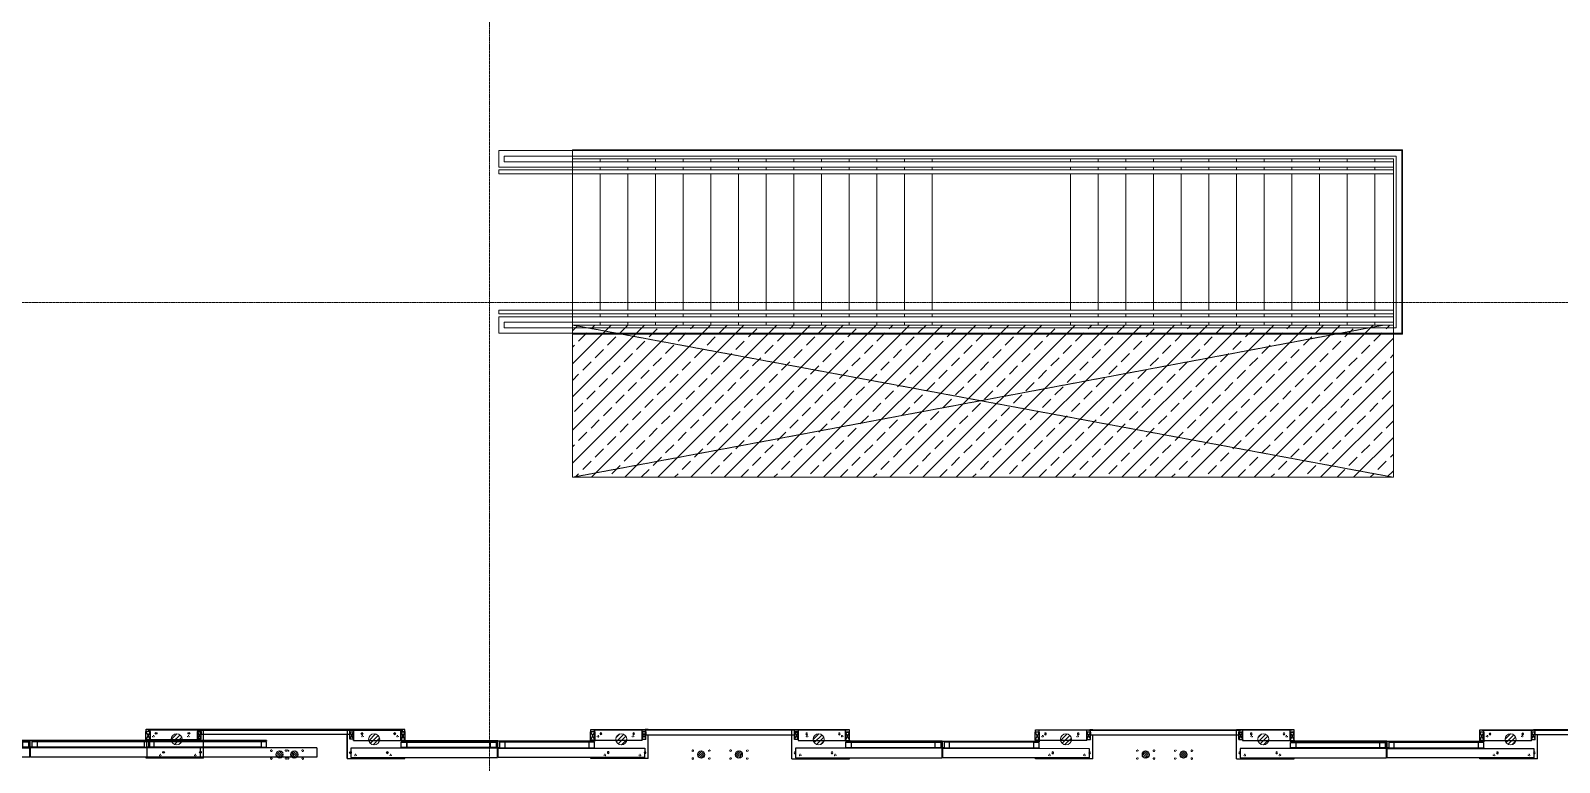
# Model space of a CAD drawing. Header units: millimetres. Extents: x -200069 to 184689, y -19972 to 101699.
# Drawn here: x -57475 to -40900, y -4985 to 2946 of the extents above; entities that cross this region are included whole.
import ezdxf

# ---------------------------------------------------------------- set-up
doc = ezdxf.new("R2010")
doc.units = ezdxf.units.MM
for name, pattern in [('CENTER', [50.8, 31.75, -6.35, 6.35, -6.35]), ('HIDDEN', [0.2, 0.1, -0.1]), ('X-45-STST-GRID$0$Grid Line', [9.5, 5, -1.5, 1.5, -1.5]), ('X-45-STST-PL-PF$0$X-STST-45011-PL-PF$0$HIDDEN', [9.525, 6.35, -3.175])]:
    doc.linetypes.add(name, pattern=pattern)
doc.layers.get('Defpoints').update_dxf_attribs({"color": 6})
for name, color, linetype in [('AHM2_MODULE', 2, 'Continuous'), ('AHM_ANCRAGE', 7, 'Continuous'), ('AHM_MODULE', 7, 'Continuous'), ('DIM', 255, 'Continuous'), ('EIM', 5, 'Continuous')]:
    doc.layers.add(name, color=color, linetype=linetype)
for name, color, linetype, lineweight in [('PSD Anchor Hole', 7, 'Continuous', 15), ('PSD ODS Pene Hole', 5, 'Continuous', 15), ('PSD Pene Hole', 9, 'Continuous', 15), ('X-45-STST-GRID$0$ARC_AXIS_LINE', 240, 'CENTER', 13), ('X-45-STST-PL-PF$0$ARC_FLOOR', 2, 'Continuous', 5), ('X-45-STST-PL-PF$0$ARC_HANDRAIL', 230, 'Continuous', 5), ('X-45-STST-PL-PF$0$ARC_STAIR-VIEW', 100, 'Continuous', 5), ('X-45-STST-PL-PF$0$ARC_VOID_TEMPORARY', 253, 'Continuous', 18)]:
    doc.layers.add(name, color=color, linetype=linetype, lineweight=lineweight)

# ---------------------------------------------------------------- blocks, each defined once
blk = doc.blocks.new('X-45-STST-PL-PF$0$X-STST-45011-PL-PF$0$$0$$0$D_staircase')
at = {"layer": 'X-45-STST-PL-PF$0$ARC_HANDRAIL'}
for points in [[(42700, 322), (52400, 322), (52400, 282), (42700, 282)], [(42700, -1238), (52400, -1238), (52400, -1198), (42700, -1198)]]:
    blk.add_lwpolyline(points, dxfattribs=at)
at = {"layer": 'X-45-STST-PL-PF$0$ARC_STAIR-VIEW'}
for p, q in [((51600, 442), (42700, 442)), ((42900, 412), (42900, 442)), ((42900, 322), (42900, 352)), ((43200, 412), (43200, 442)), ((43200, 322), (43200, 352)), ((43500, 412), (43500, 442)), ((43500, 322), (43500, 352)), ((43800, 412), (43800, 442)), ((43800, 322), (43800, 352)), ((44100, 412), (44100, 442)), ((44100, 322), (44100, 352)), ((44400, 412), (44400, 442)), ((44400, 322), (44400, 352)), ((44700, 412), (44700, 442)), ((44700, 322), (44700, 352)), ((45000, 412), (45000, 442)), ((45000, 322), (45000, 352)), ((45300, 412), (45300, 442)), ((45300, 322), (45300, 352)), ((45600, 412), (45600, 442)), ((45600, 322), (45600, 352)), ((45900, 412), (45900, 442)), ((45900, 322), (45900, 352)), ((46200, 412), (46200, 442)), ((46200, 322), (46200, 352)), ((47700, 412), (47700, 442)), ((47700, 322), (47700, 352)), ((48000, 412), (48000, 442)), ((48000, 322), (48000, 352)), ((48300, 412), (48300, 442)), ((48300, 322), (48300, 352)), ((48600, 412), (48600, 442)), ((48600, 322), (48600, 352)), ((48900, 412), (48900, 442)), ((48900, 322), (48900, 352)), ((49200, 412), (49200, 442)), ((49200, 322), (49200, 352)), ((49500, 412), (49500, 442)), ((49500, 322), (49500, 352)), ((49800, 412), (49800, 442)), ((49800, 322), (49800, 352)), ((50100, 412), (50100, 442)), ((50100, 322), (50100, 352)), ((50400, 412), (50400, 442)), ((50400, 322), (50400, 352)), ((50700, 412), (50700, 442)), ((50700, 322), (50700, 352)), ((51000, 412), (51000, 442)), ((51000, 322), (51000, 352)), ((51300, 412), (51300, 442)), ((51300, 322), (51300, 352)), ((51600, 412), (51600, 442)), ((51600, 322), (51600, 352)), ((42900, -1198), (42900, 282)), ((43200, -1198), (43200, 282)), ((43500, -1198), (43500, 282)), ((43800, -1198), (43800, 282)), ((44100, -1198), (44100, 282)), ((44400, -1198), (44400, 282)), ((44700, -1198), (44700, 282)), ((45000, -1198), (45000, 282)), ((45300, -1198), (45300, 282)), ((45600, -1198), (45600, 282)), ((45900, -1198), (45900, 282)), ((46200, -1198), (46200, 282)), ((47700, -1198), (47700, 282)), ((48000, -1198), (48000, 282)), ((48300, -1198), (48300, 282)), ((48600, -1198), (48600, 282)), ((48900, -1198), (48900, 282)), ((49200, -1198), (49200, 282)), ((49500, -1198), (49500, 282)), ((49800, -1198), (49800, 282)), ((50100, -1198), (50100, 282)), ((50400, -1198), (50400, 282)), ((50700, -1198), (50700, 282)), ((51000, -1198), (51000, 282)), ((51300, -1198), (51300, 282)), ((51600, -1198), (51600, 282)), ((42900, -1268), (42900, -1238)), ((43200, -1268), (43200, -1238)), ((43500, -1268), (43500, -1238)), ((43800, -1268), (43800, -1238)), ((44100, -1268), (44100, -1238)), ((44400, -1268), (44400, -1238)), ((44700, -1268), (44700, -1238)), ((45000, -1268), (45000, -1238)), ((45300, -1268), (45300, -1238)), ((45600, -1268), (45600, -1238)), ((45900, -1268), (45900, -1238)), ((46200, -1268), (46200, -1238)), ((47700, -1268), (47700, -1238)), ((48000, -1268), (48000, -1238)), ((48300, -1268), (48300, -1238)), ((48600, -1268), (48600, -1238)), ((48900, -1268), (48900, -1238)), ((49200, -1268), (49200, -1238)), ((49500, -1268), (49500, -1238)), ((49800, -1268), (49800, -1238)), ((50100, -1268), (50100, -1238)), ((50400, -1268), (50400, -1238)), ((50700, -1268), (50700, -1238)), ((51000, -1268), (51000, -1238)), ((51300, -1268), (51300, -1238)), ((51600, -1268), (51600, -1238)), ((42900, -1358), (42900, -1328)), ((43200, -1358), (43200, -1328)), ((43500, -1358), (43500, -1328)), ((43800, -1358), (43800, -1328)), ((44100, -1358), (44100, -1328)), ((44400, -1358), (44400, -1328)), ((44700, -1358), (44700, -1328)), ((45000, -1358), (45000, -1328)), ((45300, -1358), (45300, -1328)), ((45600, -1358), (45600, -1328)), ((45900, -1358), (45900, -1328)), ((46200, -1358), (46200, -1328)), ((47700, -1358), (47700, -1328)), ((48000, -1358), (48000, -1328)), ((48300, -1358), (48300, -1328)), ((48600, -1358), (48600, -1328)), ((48900, -1358), (48900, -1328)), ((49200, -1358), (49200, -1328)), ((49500, -1358), (49500, -1328)), ((49800, -1358), (49800, -1328)), ((50100, -1358), (50100, -1328)), ((50400, -1358), (50400, -1328)), ((50700, -1358), (50700, -1328)), ((51000, -1358), (51000, -1328)), ((51300, -1358), (51300, -1328)), ((51600, -1358), (51600, -1328))]:
    blk.add_line(p, q, dxfattribs=at)
blk = doc.blocks.new('PSD FDP hole1')
at = {"layer": 'PSD Pene Hole'}
h = blk.add_hatch(dxfattribs=at)
h.set_pattern_fill('ANSI31', color=8, scale=10)
h.set_pattern_definition([(45, (-2990203.302, -2087212.618), (-22.4506403, 22.4506403), [])])
h.paths.add_polyline_path([(-5, 14, -1), (-125, 14, -1)])
at = {"layer": 'PSD Pene Hole', "color": 240}
blk.add_circle((-65, 14), 60, dxfattribs=at)
blk = doc.blocks.new('PSD FDP AB1')
at = {"layer": 'PSD Anchor Hole', "linetype": 'HIDDEN', "ltscale": 100}
for centre in [(-3, 0), (377, 0), (72, -205), (452, -204)]:
    blk.add_circle(centre, 9, dxfattribs=at)
blk = doc.blocks.new('PSD ODS AB1')
at = {"layer": 'PSD Anchor Hole', "linetype": 'HIDDEN', "ltscale": 10}
for centre in [(0, 85), (0, 0), (180, 85), (180, 0)]:
    blk.add_circle(centre, 9, dxfattribs=at)
blk = doc.blocks.new('PSD ODS hole1')
at = {"layer": 'PSD ODS Pene Hole'}
h = blk.add_hatch(dxfattribs=at)
h.set_pattern_fill('ANSI31', color=8, scale=5)
h.set_pattern_definition([(45, (-2988796.991, -2149653.738), (-11.22532015, 11.22532015), [])])
h.paths.add_polyline_path([(-40, 0, -1), (40, 0, -1)])
at = {"layer": 'PSD ODS Pene Hole', "color": 240}
blk.add_circle((0, 0), 40, dxfattribs=at)
blk = doc.blocks.new('platform nosing')
at = {"layer": 'DIM', "linetype": 'Continuous', "lineweight": 0}
for name, p in [('PSD FDP hole1', (11675, -4748)), ('PSD FDP hole1', (13815, -4748)), ('PSD FDP hole1', (16495, -4748)), ('PSD FDP hole1', (18635, -4748)), ('PSD FDP hole1', (21315, -4748)), ('PSD FDP hole1', (23455, -4748)), ('PSD FDP hole1', (26135, -4748)), ('PSD ODS hole1', (17295, -4900)), ('PSD ODS hole1', (17705, -4900)), ('PSD ODS hole1', (22115, -4900)), ('PSD ODS hole1', (22525, -4900))]:
    blk.add_blockref(name, p, dxfattribs=at)
at = {"layer": 'DIM', "linetype": 'Continuous', "lineweight": 0, "xscale": -1}
for p in [(12725, -4900), (12885, -4900)]:
    blk.add_blockref('PSD ODS hole1', p, dxfattribs=at)
at = {"layer": 'PSD Anchor Hole', "color": 1, "rotation": 179.9999999999999}
for p in [(11808, -4906), (16628, -4906), (21448, -4906), (26268, -4906)]:
    blk.add_blockref('PSD FDP AB1', p, dxfattribs=at)
at = {"layer": 'PSD Anchor Hole', "color": 1, "xscale": -1, "rotation": 180}
for p in [(13552, -4906), (18372, -4906), (23192, -4906)]:
    blk.add_blockref('PSD FDP AB1', p, dxfattribs=at)
at = {"layer": 'PSD Anchor Hole', "color": 1, "xscale": -1}
for p in [(12815, -4943), (12975, -4943)]:
    blk.add_blockref('PSD ODS AB1', p, dxfattribs=at)
at = {"layer": 'PSD Anchor Hole', "color": 1}
for p in [(17205, -4943), (17615, -4943), (22025, -4943), (22435, -4943)]:
    blk.add_blockref('PSD ODS AB1', p, dxfattribs=at)
blk = doc.blocks.new('type_b_gauche_sym_NU')
at = {"layer": 'AHM2_MODULE'}
for p, q in [((193843, 277246), (194466, 277246)), ((193843, 277246), (193843, 276931)), ((193843, 277133), (193843, 277133)), ((193881, 277133), (193881, 277235)), ((193881, 277235), (195470, 277235)), ((195470, 277133), (193881, 277133)), ((194426, 277128), (194426, 277133)), ((194486, 277128), (194426, 277128)), ((194426, 277128), (194426, 277068)), ((194466, 277246), (194466, 277235)), ((194466, 277133), (194466, 277128)), ((194486, 277068), (194486, 277128)), ((195395, 277128), (194486, 277128)), ((195455, 277128), (195395, 277128)), ((195395, 277128), (195395, 277068)), ((195455, 277068), (195455, 277128)), ((195455, 277128), (195473, 277128)), ((195455, 277054), (195455, 277128)), ((195470, 277235), (195470, 277133)), ((195473, 277128), (195473, 277054)), ((193868, 277036), (193868, 276956)), ((193868, 277036), (193909, 277036)), ((193868, 277036), (193909, 276956)), ((193868, 276956), (193909, 277036)), ((193909, 276937), (193909, 277049)), ((193909, 277049), (194423, 277049)), ((194423, 277049), (194423, 276937)), ((194423, 276956), (194423, 277046)), ((194423, 277046), (194468, 277046)), ((194423, 276956), (194468, 277046)), ((194423, 277046), (194468, 276956)), ((194426, 277068), (194486, 277068)), ((194426, 277054), (194426, 277062)), ((195455, 277062), (194426, 277062)), ((195455, 277054), (194426, 277054)), ((194466, 277068), (194466, 277062)), ((194466, 277054), (194466, 277046)), ((194468, 277046), (194468, 276956)), ((194486, 277068), (195455, 277068)), ((195455, 277054), (195455, 277062)), ((195473, 277054), (195455, 277054)), ((194466, 276931), (193843, 276931)), ((193843, 276931), (193843, 276931)), ((193843, 276931), (193877, 276931)), ((193843, 276931), (193868, 276931)), ((193867, 276956), (193908, 276956)), ((193909, 276956), (193868, 276956)), ((193890, 276931), (193886, 276931)), ((193890, 276931), (193890, 276937)), ((194444, 276937), (193890, 276937)), ((193890, 276931), (193890, 276931)), ((194423, 276956), (194468, 276956)), ((194468, 276956), (194423, 276956)), ((194466, 276931), (194423, 276931)), ((194444, 276937), (194444, 276931)), ((194466, 276956), (194466, 276931)), ((194466, 276931), (194466, 276931))]:
    blk.add_line(p, q, dxfattribs=at)
at = {"layer": 'AHM_ANCRAGE', "ltscale": 0.1}
for centre in [(193877, 277181), (194277, 277181), (194002, 276976), (194357, 276976)]:
    blk.add_circle(centre, 9, dxfattribs=at)
blk = doc.blocks.new('type_b_droite_sym_NU')
at = {"layer": 'AHM2_MODULE'}
for p, q in [((218111, 276646), (216522, 276646)), ((216522, 276646), (216522, 276544)), ((218150, 276657), (217527, 276657)), ((217527, 276657), (217527, 276646)), ((218111, 276544), (218111, 276646)), ((218150, 276657), (218150, 276398)), ((216537, 276539), (216519, 276539)), ((216519, 276539), (216519, 276465)), ((216519, 276465), (216537, 276465)), ((216522, 276544), (218111, 276544)), ((216537, 276479), (216537, 276539)), ((216537, 276539), (216597, 276539)), ((216537, 276465), (216537, 276539)), ((217507, 276479), (216537, 276479)), ((216537, 276465), (216537, 276473)), ((216537, 276473), (217567, 276473)), ((216537, 276465), (217567, 276465)), ((216597, 276539), (216597, 276479)), ((216597, 276539), (217507, 276539)), ((217507, 276479), (217507, 276539)), ((217507, 276539), (217567, 276539)), ((217567, 276479), (217507, 276479)), ((217527, 276544), (217527, 276539)), ((217527, 276479), (217527, 276473)), ((217527, 276465), (217527, 276457)), ((217567, 276539), (217567, 276544)), ((217567, 276539), (217567, 276479)), ((217567, 276465), (217567, 276473)), ((218150, 276544), (218150, 276544)), ((219262, 276602), (219159, 276462)), ((219262, 276602), (219317, 276602)), ((219317, 276602), (219419, 276462)), ((217569, 276457), (217524, 276457)), ((217524, 276457), (217524, 276367)), ((217524, 276457), (217569, 276367)), ((217524, 276367), (217569, 276457)), ((217569, 276367), (217524, 276367)), ((217569, 276367), (217524, 276367)), ((217527, 276367), (217527, 276342)), ((217527, 276342), (218150, 276342)), ((217527, 276342), (217569, 276342)), ((217527, 276342), (217527, 276342)), ((217549, 276348), (217549, 276342)), ((218101, 276348), (217549, 276348)), ((217569, 276460), (217569, 276348)), ((218084, 276460), (217569, 276460)), ((217569, 276367), (217569, 276457)), ((218084, 276460), (218084, 276348)), ((218084, 276367), (218084, 276447)), ((218084, 276447), (218124, 276447)), ((218084, 276447), (218124, 276367)), ((218084, 276367), (218124, 276447)), ((218124, 276367), (218084, 276367)), ((218124, 276367), (218084, 276367)), ((218101, 276342), (218101, 276348)), ((218102, 276342), (218102, 276342)), ((218102, 276342), (218107, 276342)), ((218106, 276342), (218106, 276350)), ((219287, 276350), (218106, 276350)), ((219288, 276342), (218107, 276342)), ((218150, 276342), (218116, 276342)), ((218124, 276447), (218124, 276367)), ((218124, 276398), (218124, 276350)), ((219269, 276398), (218124, 276398)), ((219270, 276350), (218125, 276350)), ((218150, 276342), (218125, 276342)), ((218150, 276342), (218150, 276342)), ((219159, 276462), (219159, 276398)), ((219419, 276342), (219159, 276342)), ((219269, 276367), (219269, 276457)), ((219269, 276457), (219309, 276457)), ((219269, 276457), (219309, 276367)), ((219269, 276367), (219309, 276457)), ((219269, 276398), (219269, 276350)), ((219309, 276367), (219269, 276367)), ((219309, 276367), (219269, 276367)), ((219287, 276342), (219287, 276350)), ((219289, 276457), (219309, 276457)), ((219291, 276350), (219291, 276342)), ((220472, 276350), (219291, 276350)), ((220472, 276342), (219292, 276342)), ((219309, 276457), (219309, 276367)), ((219309, 276398), (220455, 276398)), ((219309, 276398), (219309, 276350)), ((219310, 276350), (220456, 276350)), ((219419, 276462), (219419, 276398)), ((220455, 276367), (220455, 276457)), ((220455, 276367), (220495, 276457)), ((220455, 276457), (220495, 276457)), ((220455, 276457), (220495, 276367)), ((220455, 276350), (220455, 276398)), ((220495, 276367), (220455, 276367)), ((220472, 276342), (220472, 276350)), ((220475, 276457), (220495, 276457)), ((220495, 276457), (220495, 276367))]:
    blk.add_line(p, q, dxfattribs=at)
at = {"layer": 'AHM_ANCRAGE', "ltscale": 0.1}
for centre in [(217716, 276592), (218116, 276592), (217636, 276387), (217991, 276387)]:
    blk.add_circle(centre, 9, dxfattribs=at)
at = {"layer": 'AHM_ANCRAGE'}
for centre in [(219289, 276562), (219189, 276442), (219389, 276442)]:
    blk.add_circle(centre, 9, dxfattribs=at)
blk = doc.blocks.new('type_b_sym_NU')
at = {"layer": 'AHM_MODULE'}
for name, p in [('type_b_gauche_sym_NU', (5762, 4914)), ('type_b_droite_sym_NU', (-15283, 5503))]:
    blk.add_blockref(name, p, dxfattribs=at)
blk = doc.blocks.new('type_a_droit_sym_NU')
at = {"layer": 'AHM2_MODULE'}
for p, q in [((202682, 275151), (202664, 275151)), ((202664, 275151), (202664, 275077)), ((204256, 275258), (202667, 275258)), ((202667, 275258), (202667, 275156)), ((202667, 275156), (204256, 275156)), ((202682, 275091), (202682, 275151)), ((202682, 275151), (202742, 275151)), ((202682, 275077), (202682, 275151)), ((202742, 275151), (202742, 275091)), ((202742, 275151), (203652, 275151)), ((203652, 275091), (203652, 275151)), ((203652, 275151), (203712, 275151)), ((204295, 275269), (203672, 275269)), ((203672, 275269), (203672, 275258)), ((203672, 275156), (203672, 275151)), ((203712, 275151), (203712, 275156)), ((203712, 275151), (203712, 275091)), ((204256, 275156), (204256, 275258)), ((204295, 275269), (204295, 275010)), ((204295, 275156), (204295, 275156)), ((202664, 275077), (202682, 275077)), ((203652, 275091), (202682, 275091)), ((202682, 275077), (202682, 275085)), ((202682, 275085), (203712, 275085)), ((202682, 275077), (203712, 275077)), ((203712, 275091), (203652, 275091)), ((203714, 275069), (203669, 275069)), ((203669, 275069), (203669, 274979)), ((203669, 275069), (203714, 274979)), ((203669, 274979), (203714, 275069)), ((203714, 274979), (203669, 274979)), ((203714, 274979), (203669, 274979)), ((203672, 275091), (203672, 275085)), ((203672, 275077), (203672, 275069)), ((203672, 274979), (203672, 274954)), ((203712, 275077), (203712, 275085)), ((203714, 275072), (203714, 274960)), ((204229, 275072), (203714, 275072)), ((203714, 274979), (203714, 275069)), ((204229, 275072), (204229, 274960)), ((204229, 274979), (204229, 275059)), ((204229, 275059), (204269, 275059)), ((204229, 275059), (204269, 274979)), ((204229, 274979), (204269, 275059)), ((204269, 274979), (204229, 274979)), ((204269, 274979), (204229, 274979)), ((204269, 275059), (204269, 274979)), ((204269, 274979), (204269, 275010)), ((204269, 275010), (204269, 274962)), ((204269, 275010), (205880, 275010)), ((205880, 274979), (205920, 275059)), ((205880, 275059), (205920, 274979)), ((205880, 275059), (205920, 275059)), ((205880, 275059), (205880, 274979)), ((205880, 275010), (205880, 274962)), ((205920, 274979), (205880, 274979)), ((205920, 275059), (205920, 274979)), ((203672, 274954), (204295, 274954)), ((203672, 274954), (203714, 274954)), ((203672, 274954), (203672, 274954)), ((203694, 274960), (203694, 274954)), ((204246, 274960), (203694, 274960)), ((204246, 274954), (204246, 274960)), ((204247, 274954), (204247, 274954)), ((204247, 274954), (204252, 274954)), ((205897, 274962), (204251, 274962)), ((204251, 274954), (204251, 274962)), ((204251, 274954), (205897, 274954)), ((204295, 274954), (204261, 274954)), ((204295, 274954), (204270, 274954)), ((204295, 274954), (204295, 274954)), ((205897, 274954), (205897, 274962))]:
    blk.add_line(p, q, dxfattribs=at)
at = {"layer": 'AHM_ANCRAGE', "ltscale": 0.1}
for centre in [(203861, 275204), (204261, 275204), (203781, 274999), (204136, 274999)]:
    blk.add_circle(centre, 9, dxfattribs=at)
blk = doc.blocks.new('type_a_gauche_sym_NU')
at = {"layer": 'AHM2_MODULE'}
for p, q in [((199537, 275255), (200160, 275255)), ((199537, 275255), (199537, 274940)), ((199575, 275141), (199575, 275243)), ((199575, 275243), (201164, 275243)), ((201164, 275141), (199575, 275141)), ((200120, 275136), (200120, 275141)), ((200160, 275255), (200160, 275243)), ((200160, 275141), (200160, 275136)), ((201164, 275243), (201164, 275141)), ((199563, 274965), (199603, 275045)), ((199603, 275045), (199563, 275045)), ((199563, 275045), (199603, 274965)), ((199563, 275045), (199563, 274965)), ((199603, 274946), (199603, 275057)), ((199603, 275057), (200117, 275057)), ((199603, 274965), (199603, 275045)), ((200117, 275057), (200117, 274946)), ((200117, 274965), (200117, 275055)), ((200117, 275055), (200162, 275055)), ((200117, 274965), (200162, 275055)), ((200117, 275055), (200162, 274965)), ((200180, 275136), (200120, 275136)), ((200120, 275136), (200120, 275076)), ((200120, 275076), (200180, 275076)), ((200120, 275062), (200120, 275070)), ((201149, 275070), (200120, 275070)), ((201149, 275062), (200120, 275062)), ((200160, 275076), (200160, 275070)), ((200160, 275062), (200160, 275055)), ((200162, 275055), (200162, 274965)), ((200180, 275076), (200180, 275136)), ((201089, 275136), (200180, 275136)), ((200180, 275076), (201149, 275076)), ((201149, 275136), (201089, 275136)), ((201089, 275136), (201089, 275076)), ((201149, 275076), (201149, 275136)), ((201149, 275136), (201167, 275136)), ((201149, 275062), (201149, 275136)), ((201149, 275062), (201149, 275070)), ((201167, 275062), (201149, 275062)), ((201167, 275136), (201167, 275062)), ((200160, 274940), (199537, 274940)), ((199537, 274940), (199537, 274940)), ((199537, 274940), (199571, 274940)), ((199537, 274940), (199562, 274940)), ((199563, 274965), (199603, 274965)), ((199584, 274940), (199580, 274940)), ((199584, 274940), (199584, 274946)), ((200138, 274946), (199584, 274946)), ((199584, 274940), (199584, 274940)), ((200117, 274965), (200162, 274965)), ((200162, 274965), (200117, 274965)), ((200160, 274940), (200117, 274940)), ((200138, 274946), (200138, 274940)), ((200160, 274965), (200160, 274940)), ((200160, 274940), (200160, 274940))]:
    blk.add_line(p, q, dxfattribs=at)
at = {"layer": 'AHM_ANCRAGE', "ltscale": 0.1}
for centre in [(199571, 275190), (199971, 275190), (199696, 274985), (200051, 274985)]:
    blk.add_circle(centre, 9, dxfattribs=at)
blk = doc.blocks.new('type_a_sym_NU')
at = {"layer": 'AHM_MODULE'}
for name, p in [('type_a_gauche_sym_NU', (477, 2519)), ('type_a_droit_sym_NU', (-1019, 2504))]:
    blk.add_blockref(name, p, dxfattribs=at)
blk = doc.blocks.new('type_d_gauche_sym_NU')
at = {"layer": 'AHM2_MODULE', "ltscale": 0.2}
for p, q in [((198367, 273538), (200206, 273538)), ((198367, 273436), (198367, 273538)), ((200206, 273538), (200206, 273436)), ((198367, 273436), (200206, 273436)), ((198912, 273431), (198912, 273436)), ((198912, 273431), (198912, 273371)), ((198972, 273431), (198912, 273431)), ((198912, 273371), (198972, 273371)), ((198912, 273357), (198912, 273365)), ((198912, 273365), (200191, 273365)), ((198912, 273357), (200191, 273357)), ((198952, 273436), (198952, 273431)), ((198972, 273431), (200209, 273431)), ((198972, 273371), (198972, 273431)), ((198972, 273371), (200191, 273371)), ((200131, 273431), (200131, 273371)), ((200191, 273371), (200191, 273431)), ((200191, 273357), (200191, 273431)), ((200191, 273357), (200209, 273357)), ((200209, 273431), (200209, 273357))]:
    blk.add_line(p, q, dxfattribs=at)
at = {"layer": 'AHM2_MODULE'}
for p, q in [((199595, 273550), (200218, 273550)), ((199595, 273550), (199595, 273235)), ((199633, 273436), (199633, 273538)), ((199633, 273538), (201472, 273538)), ((200218, 273550), (200218, 273538)), ((201472, 273538), (201472, 273436)), ((199620, 273340), (199620, 273260)), ((199620, 273340), (199661, 273340)), ((199620, 273260), (199661, 273340)), ((199620, 273340), (199661, 273260)), ((199633, 273436), (201472, 273436)), ((199661, 273241), (199661, 273352)), ((199661, 273352), (200175, 273352)), ((199661, 273261), (199661, 273341)), ((200175, 273352), (200175, 273241)), ((200175, 273260), (200175, 273350)), ((200175, 273350), (200220, 273350)), ((200175, 273260), (200220, 273350)), ((200220, 273260), (200175, 273350)), ((200178, 273431), (200178, 273436)), ((200238, 273431), (200178, 273431)), ((200178, 273431), (200178, 273371)), ((200178, 273371), (200238, 273371)), ((200178, 273357), (200178, 273365)), ((200178, 273365), (201457, 273365)), ((200178, 273357), (201457, 273357)), ((200218, 273436), (200218, 273431)), ((200218, 273371), (200218, 273365)), ((200218, 273357), (200218, 273350)), ((200220, 273350), (200220, 273260)), ((200220, 273350), (200220, 273260)), ((200238, 273371), (200238, 273431)), ((200238, 273431), (201475, 273431)), ((200238, 273371), (201457, 273371)), ((201397, 273431), (201397, 273371)), ((201457, 273371), (201457, 273431)), ((201457, 273357), (201457, 273431)), ((201457, 273357), (201475, 273357)), ((201475, 273431), (201475, 273357)), ((200218, 273235), (199595, 273235)), ((199595, 273235), (199595, 273235)), ((199620, 273260), (199620, 273291)), ((199620, 273260), (199661, 273260)), ((199661, 273260), (199620, 273260)), ((199642, 273235), (199637, 273235)), ((199642, 273235), (199642, 273241)), ((200195, 273241), (199642, 273241)), ((199642, 273235), (199642, 273235)), ((200175, 273260), (200220, 273260)), ((200218, 273235), (200175, 273235)), ((200195, 273241), (200195, 273235)), ((200218, 273260), (200218, 273235)), ((200218, 273235), (200218, 273235))]:
    blk.add_line(p, q, dxfattribs=at)
at = {"layer": 'AHM_ANCRAGE', "ltscale": 0.1}
for centre in [(199629, 273485), (200029, 273485), (199754, 273280), (200109, 273280)]:
    blk.add_circle(centre, 9, dxfattribs=at)
blk = doc.blocks.new('type_d_droite_sym_NU')
at = {"layer": 'AHM2_MODULE'}
for p, q in [((202998, 273482), (202375, 273482)), ((202375, 273482), (202375, 273470)), ((202375, 273482), (202554, 273482)), ((202998, 273482), (202998, 273470)), ((201618, 273363), (202355, 273363)), ((201618, 273363), (201618, 273289)), ((201621, 273470), (201621, 273368)), ((201621, 273470), (203255, 273470)), ((203255, 273368), (201621, 273368)), ((201636, 273303), (201636, 273363)), ((201636, 273289), (201636, 273363)), ((201656, 273368), (201656, 273363)), ((201696, 273363), (201696, 273368)), ((201696, 273368), (201696, 273368)), ((201696, 273363), (201696, 273303)), ((202355, 273303), (202355, 273363)), ((202355, 273363), (202415, 273363)), ((202375, 273368), (202375, 273363)), ((202415, 273363), (202415, 273368)), ((202415, 273363), (202415, 273303)), ((202998, 273368), (202998, 273272)), ((203255, 273368), (203255, 273470)), ((204131, 273427), (204028, 273287)), ((204131, 273427), (204186, 273427)), ((204186, 273427), (204288, 273287)), ((201618, 273289), (202415, 273289)), ((202355, 273303), (201636, 273303)), ((201636, 273297), (202415, 273297)), ((202415, 273303), (202355, 273303)), ((202418, 273282), (202373, 273282)), ((202373, 273282), (202373, 273192)), ((202373, 273282), (202418, 273192)), ((202373, 273192), (202418, 273282)), ((202418, 273192), (202373, 273192)), ((202418, 273192), (202373, 273192)), ((202375, 273303), (202375, 273297)), ((202375, 273289), (202375, 273282)), ((202375, 273192), (202375, 273167)), ((202375, 273167), (202998, 273167)), ((202375, 273167), (202418, 273167)), ((202375, 273167), (202375, 273167)), ((202398, 273173), (202398, 273167)), ((202950, 273173), (202398, 273173)), ((202415, 273289), (202415, 273297)), ((202418, 273284), (202418, 273173)), ((202932, 273284), (202418, 273284)), ((202418, 273192), (202418, 273282)), ((202932, 273284), (202932, 273173)), ((202932, 273192), (202932, 273272)), ((202932, 273272), (202972, 273272)), ((202932, 273272), (202972, 273192)), ((202972, 273272), (202932, 273192)), ((202972, 273192), (202932, 273192)), ((202950, 273167), (202950, 273173)), ((202951, 273167), (202951, 273167)), ((202951, 273167), (202956, 273167)), ((204141, 273175), (202955, 273175)), ((202955, 273167), (202955, 273175)), ((202955, 273167), (204141, 273167)), ((202998, 273167), (202964, 273167)), ((202972, 273272), (202972, 273192)), ((202972, 273272), (202998, 273272)), ((202972, 273192), (202972, 273272)), ((202972, 273192), (202972, 273223)), ((202998, 273192), (202972, 273192)), ((202998, 273167), (202973, 273167)), ((202998, 273273), (203010, 273273)), ((202998, 273272), (202998, 273192)), ((203010, 273231), (202998, 273231)), ((202998, 273192), (202998, 273175)), ((202998, 273175), (202998, 273175)), ((202998, 273175), (202998, 273175)), ((202998, 273167), (202998, 273167)), ((203010, 273273), (203010, 273231)), ((203011, 273288), (203811, 273288)), ((203011, 273221), (203011, 273288)), ((203011, 273175), (203011, 273221)), ((203011, 273221), (204123, 273221)), ((203811, 273288), (203811, 273221)), ((204028, 273287), (204028, 273221)), ((204028, 273167), (204143, 273167)), ((204138, 273282), (204102, 273282)), ((204102, 273282), (204102, 273223)), ((204102, 273223), (204138, 273223)), ((204123, 273221), (204123, 273175)), ((204123, 273175), (204123, 273181)), ((204123, 273181), (204149, 273181)), ((204123, 273175), (204123, 273175)), ((204123, 273175), (204123, 273175)), ((204178, 273282), (204138, 273282)), ((204138, 273282), (204138, 273192)), ((204138, 273192), (204178, 273282)), ((204138, 273282), (204178, 273192)), ((204138, 273192), (204178, 273192)), ((204178, 273192), (204138, 273192)), ((204141, 273167), (204141, 273175)), ((204143, 273175), (204141, 273175)), ((204143, 273161), (204143, 273175)), ((204149, 273167), (204149, 273192)), ((204155, 273161), (204155, 273192)), ((204155, 273167), (204288, 273167)), ((204158, 273167), (204158, 273192)), ((204178, 273192), (204178, 273282)), ((204288, 273287), (204288, 273167))]:
    blk.add_line(p, q, dxfattribs=at)
at = {"layer": 'AHM2_MODULE', "ltscale": 0.2}
for p, q in [((202384, 273363), (202384, 273289)), ((202384, 273363), (203121, 273363)), ((202402, 273303), (202402, 273363)), ((202402, 273289), (202402, 273363)), ((202422, 273368), (202422, 273363)), ((202462, 273363), (202462, 273368)), ((202462, 273363), (202462, 273303)), ((203121, 273303), (203121, 273363)), ((203121, 273363), (203181, 273363)), ((203141, 273368), (203141, 273363)), ((203181, 273363), (203181, 273368)), ((203181, 273363), (203181, 273303)), ((202384, 273289), (203181, 273289)), ((203121, 273303), (202402, 273303)), ((202402, 273297), (203181, 273297)), ((203181, 273303), (203121, 273303)), ((203181, 273289), (203181, 273297)), ((204143, 273161), (204129, 273161)), ((204129, 273134), (204129, 273161)), ((204135, 273155), (204135, 273152)), ((204149, 273155), (204135, 273155)), ((204143, 273152), (204135, 273152)), ((204135, 273152), (204135, 271966)), ((204143, 271966), (204143, 273152)), ((204089, 273134), (204135, 273134)), ((204089, 272023), (204089, 273134)), ((204022, 272823), (204089, 272823)), ((204022, 272023), (204022, 272823)), ((204089, 272023), (204022, 272023)), ((204135, 272023), (204089, 272023)), ((204143, 271966), (204135, 271966))]:
    blk.add_line(p, q, dxfattribs=at)
at = {"layer": 'AHM2_MODULE'}
blk.add_circle((204149, 273161), 6, dxfattribs=at)
at = {"layer": 'AHM2_MODULE', "ltscale": 0.2}
blk.add_circle((204149, 273161), 6, dxfattribs=at)
blk.add_arc((204149, 273161), 1195, 179.3286, 269.3286, dxfattribs=at)
at = {"layer": 'AHM_ANCRAGE', "ltscale": 0.1}
for centre in [(202554, 273440), (202874, 273440), (202484, 273212), (202839, 273212)]:
    blk.add_circle(centre, 9, dxfattribs=at)
at = {"layer": 'AHM_ANCRAGE'}
for centre in [(204158, 273387), (204058, 273267), (204258, 273267)]:
    blk.add_circle(centre, 9, dxfattribs=at)
blk = doc.blocks.new('type_d_sym_NU')
at = {"layer": 'AHM_MODULE'}
for name, p in [('type_d_gauche_sym_NU', (575, 10160)), ('type_d_droite_sym_NU', (432, 10228))]:
    blk.add_blockref(name, p, dxfattribs=at)
blk = doc.blocks.new('platform 2')
at = {"layer": 'AHM_MODULE'}
for name, p, rotation in [('type_d_sym_NU', (144257, 358780), 180.0142735747807), ('type_a_droit_sym_NU', (150011, 350286), 180)]:
    blk.add_blockref(name, p, dxfattribs=dict(at, rotation=rotation))
at = {"layer": 'AHM_MODULE', "xscale": -1, "rotation": 179.9857264227701}
for name, p in [('type_a_sym_NU', (-254228, 352840)), ('type_a_sym_NU', (-249408, 352838)), ('type_b_sym_NU', (-244178, 357224))]:
    blk.add_blockref(name, p, dxfattribs=at)

msp = doc.modelspace()

# ---------------------------------------------------------------- hatches: boundary and pattern name
at = {"layer": 'X-45-STST-PL-PF$0$ARC_VOID_TEMPORARY'}
h = msp.add_hatch(dxfattribs=at)
h.set_pattern_fill('ANSI33,_O', color=256, scale=40)
h.set_pattern_definition([(45, (-2187, 5283), (-179.6051, 179.6051), []), (45, (-2007.4, 5283), (-179.6051, 179.6051), [127, -63.5])])
h.paths.add_polyline_path([(-42700, -1895), (-51600, -1895), (-51600, -245), (-42700, -245)])

# ---------------------------------------------------------------- linework, layer by layer
at = {"layer": 'X-45-STST-GRID$0$ARC_AXIS_LINE', "linetype": 'X-45-STST-GRID$0$Grid Line'}
for p, q in [((-52500, -17972), (-52500, 11143)), ((-90950, 0), (100848, 0))]:
    msp.add_line(p, q, dxfattribs=at)
at = {"layer": 'X-45-STST-PL-PF$0$ARC_FLOOR'}
for points in [[(-51600, 1655), (-42600, 1655), (-42600, -345), (-51600, -345)], [(-51600, -245), (-51600, 1555), (-42700, 1555), (-42700, -245)]]:
    msp.add_lwpolyline(points, close=True, dxfattribs=at)
at = {"layer": 'X-45-STST-PL-PF$0$ARC_VOID_TEMPORARY', "color": 8, "linetype": 'X-45-STST-PL-PF$0$X-STST-45011-PL-PF$0$HIDDEN'}
for p, q in [((-51600, -245), (-42700, -1895)), ((-51600, -1895), (-42800, -245))]:
    msp.add_line(p, q, dxfattribs=at)
at = {"layer": 'X-45-STST-PL-PF$0$ARC_VOID_TEMPORARY', "color": 230}
for points in [[(-42700, 1465), (-52400, 1465), (-52400, 1645), (-42610, 1645), (-42610, -335), (-52400, -335), (-52400, -155), (-42700, -155)], [(-42700, 1525), (-52340, 1525), (-52340, 1585), (-42670, 1585), (-42670, -275), (-52340, -275), (-52340, -215), (-42700, -215)]]:
    msp.add_lwpolyline(points, dxfattribs=at)
at = {"layer": 'X-45-STST-PL-PF$0$ARC_VOID_TEMPORARY', "color": 2}
msp.add_lwpolyline([(-51600, 1555), (-42700, 1555), (-42700, -245), (-51600, -245)], close=True, dxfattribs=at)
at = {"layer": 'X-45-STST-PL-PF$0$ARC_VOID_TEMPORARY'}
msp.add_lwpolyline([(-42700, -1895), (-51600, -1895), (-51600, -245), (-42700, -245)], close=True, dxfattribs=at)

# ---------------------------------------------------------------- block references
at = {"rotation": 180}
msp.add_blockref('X-45-STST-PL-PF$0$X-STST-45011-PL-PF$0$$0$$0$D_staircase', (0, 197), dxfattribs=at)
at = {"layer": 'Defpoints'}
msp.add_blockref('platform nosing', (-67500, 0), dxfattribs=at)
at = {"layer": 'EIM'}
msp.add_blockref('platform 2', (243, -79960), dxfattribs=at)

doc.saveas('drawing.dxf')
